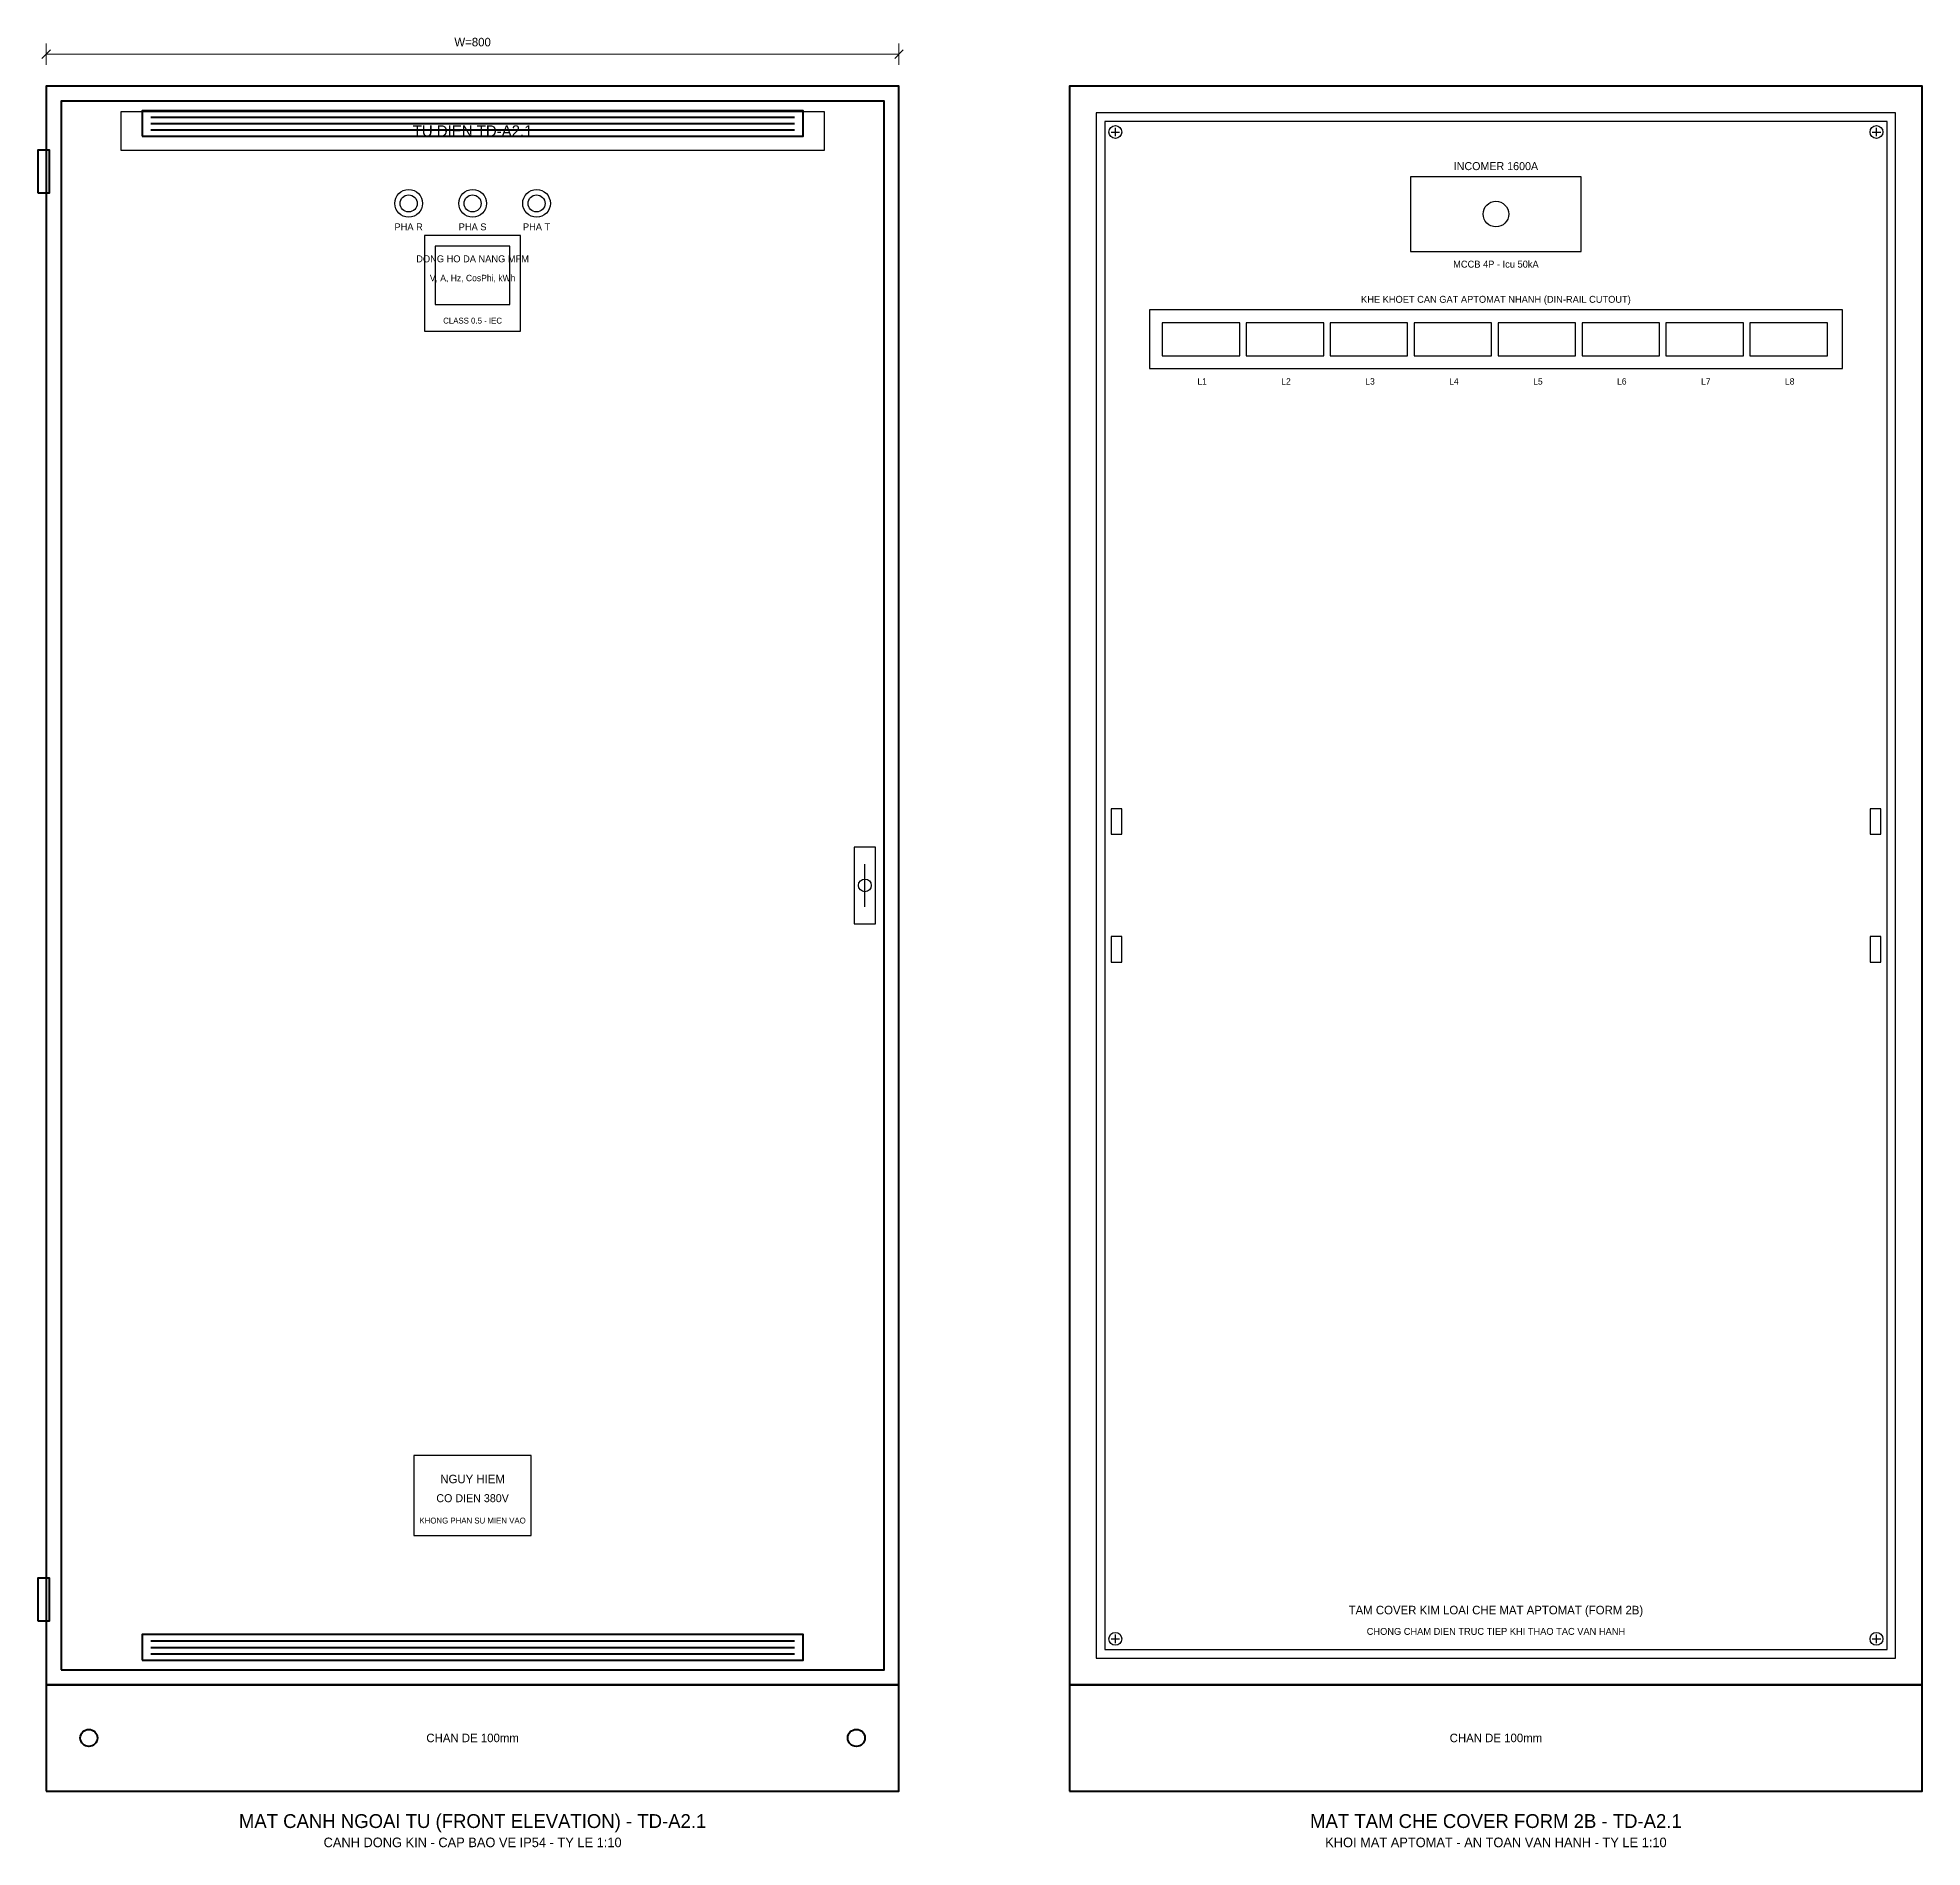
# Model space of a CAD drawing. Header units: metres. Extents: x 48 to 18260, y 45 to 1746.
# Drawn here: x 4632 to 6400, y 47 to 1746 of the extents above; entities that cross this region are included whole.
import ezdxf
from ezdxf.enums import TextEntityAlignment as Align

# ---------------------------------------------------------------- set-up
doc = ezdxf.new("R2010")
doc.units = ezdxf.units.M
for name, color, linetype, lineweight in [('0_DEVICES', 7, 'Continuous', 30), ('0_DIM', 1, 'Continuous', 15), ('0_DOOR_ITEMS', 1, 'Continuous', 25), ('0_FRAME', 6, 'Continuous', 40), ('0_PLATE', 4, 'Continuous', 25), ('0_TEXT', 7, 'Continuous', 20), ('0_TEXT_TITLE', 3, 'Continuous', 30)]:
    doc.layers.add(name, color=color, linetype=linetype, lineweight=lineweight)

msp = doc.modelspace()

# ---------------------------------------------------------------- linework, layer by layer
at = {"layer": '0_DEVICES'}
msp.add_line((5408, 930), (5408, 970), dxfattribs=at)
for points in [[(5920, 1545), (6080, 1545), (6080, 1615), (5920, 1615), (5920, 1545)], [(5675, 1435), (6325, 1435), (6325, 1490), (5675, 1490), (5675, 1435)], [(5687, 1447), (5759.8, 1447), (5759.8, 1478), (5687, 1478), (5687, 1447)], [(5765.8, 1447), (5838.5, 1447), (5838.5, 1478), (5765.8, 1478), (5765.8, 1447)], [(5844.5, 1447), (5917.2, 1447), (5917.2, 1478), (5844.5, 1478), (5844.5, 1447)], [(5923.2, 1447), (5996, 1447), (5996, 1478), (5923.2, 1478), (5923.2, 1447)], [(6002, 1447), (6074.8, 1447), (6074.8, 1478), (6002, 1478), (6002, 1447)], [(6080.8, 1447), (6153.5, 1447), (6153.5, 1478), (6080.8, 1478), (6080.8, 1447)], [(6159.5, 1447), (6232.2, 1447), (6232.2, 1478), (6159.5, 1478), (6159.5, 1447)], [(6238.2, 1447), (6311, 1447), (6311, 1478), (6238.2, 1478), (6238.2, 1447)], [(5639, 998), (5649, 998), (5649, 1022), (5639, 1022), (5639, 998)], [(6351, 998), (6361, 998), (6361, 1022), (6351, 1022), (6351, 998)], [(5398, 914), (5418, 914), (5418, 986), (5398, 986), (5398, 914)], [(5639, 878), (5649, 878), (5649, 902), (5639, 902), (5639, 878)], [(6351, 878), (6361, 878), (6361, 902), (6351, 902), (6351, 878)]]:
    msp.add_lwpolyline(points, close=True, dxfattribs=at)
for centre, radius in [((6000, 1580), 12), ((5408, 950), 6)]:
    msp.add_circle(centre, radius, dxfattribs=at)
at = {"layer": '0_DIM', "color": 1}
for p, q in [((4636, 1726), (4644, 1734)), ((4640, 1720), (4640, 1740)), ((5436, 1726), (5444, 1734)), ((5440, 1720), (5440, 1740)), ((4640, 1730), (5440, 1730))]:
    msp.add_line(p, q, dxfattribs=at)
at = {"layer": '0_DOOR_ITEMS', "color": 7}
msp.add_lwpolyline([(4995, 1470), (5085, 1470), (5085, 1560), (4995, 1560), (4995, 1470)], close=True, dxfattribs=at)
at = {"layer": '0_DOOR_ITEMS', "color": 4}
msp.add_lwpolyline([(5005, 1495), (5075, 1495), (5075, 1550), (5005, 1550), (5005, 1495)], close=True, dxfattribs=at)
at = {"layer": '0_DOOR_ITEMS', "color": 2}
msp.add_lwpolyline([(4985, 340), (5095, 340), (5095, 415), (4985, 415), (4985, 340)], close=True, dxfattribs=at)
at = {"layer": '0_DOOR_ITEMS', "color": 1}
for radius in [13, 8]:
    msp.add_circle((4980, 1590), radius, dxfattribs=at)
at = {"layer": '0_DOOR_ITEMS', "color": 2}
for radius in [13, 8]:
    msp.add_circle((5040, 1590), radius, dxfattribs=at)
at = {"layer": '0_DOOR_ITEMS', "color": 3}
for radius in [13, 8]:
    msp.add_circle((5100, 1590), radius, dxfattribs=at)
at = {"layer": '0_FRAME'}
for p, q in [((4738, 1671), (5342, 1671)), ((4738, 1665), (5342, 1665)), ((4738, 1659), (5342, 1659)), ((4738, 241), (5342, 241)), ((4738, 235), (5342, 235)), ((4738, 229), (5342, 229))]:
    msp.add_line(p, q, dxfattribs=at)
for points in [[(4640, 200), (5440, 200), (5440, 1700), (4640, 1700), (4640, 200)], [(5600, 200), (6400, 200), (6400, 1700), (5600, 1700), (5600, 200)], [(4654, 214), (5426, 214), (5426, 1686), (4654, 1686), (4654, 214)], [(4730, 1653), (5350, 1653), (5350, 1677), (4730, 1677), (4730, 1653)], [(4632, 1600), (4643, 1600), (4643, 1640), (4632, 1640), (4632, 1600)], [(4632, 260), (4643, 260), (4643, 300), (4632, 300), (4632, 260)], [(4730, 223), (5350, 223), (5350, 247), (4730, 247), (4730, 223)], [(4640, 100), (5440, 100), (5440, 200), (4640, 200), (4640, 100)], [(5600, 100), (6400, 100), (6400, 200), (5600, 200), (5600, 100)]]:
    msp.add_lwpolyline(points, close=True, dxfattribs=at)
for centre in [(4680, 150), (5400, 150)]:
    msp.add_circle(centre, 8, dxfattribs=at)
at = {"layer": '0_PLATE', "color": 4}
for p, q in [((5639, 1657), (5647, 1657)), ((5643, 1653), (5643, 1661)), ((6353, 1657), (6361, 1657)), ((6357, 1653), (6357, 1661)), ((5639, 243), (5647, 243)), ((5643, 239), (5643, 247)), ((6353, 243), (6361, 243)), ((6357, 239), (6357, 247))]:
    msp.add_line(p, q, dxfattribs=at)
for points in [[(4710, 1640), (5370, 1640), (5370, 1676), (4710, 1676), (4710, 1640)], [(5625, 225), (6375, 225), (6375, 1675), (5625, 1675), (5625, 225)], [(5633, 233), (6367, 233), (6367, 1667), (5633, 1667), (5633, 233)]]:
    msp.add_lwpolyline(points, close=True, dxfattribs=at)
for centre in [(5643, 1657), (6357, 1657), (5643, 243), (6357, 243)]:
    msp.add_circle(centre, 6, dxfattribs=at)

# ---------------------------------------------------------------- texts
at = {"layer": '0_TEXT', "color": 1}
msp.add_text('W=800', height=8, dxfattribs=at).set_placement((5040, 1735), align=Align.BOTTOM_CENTER)
msp.add_text('PHA R', height=6.5, dxfattribs=at).set_placement((4980, 1568), align=Align.MIDDLE_CENTER)
at = {"layer": '0_TEXT', "color": 2}
for s, height, p in [('PHA S', 6.5, (5040, 1568)), ('KHONG PHAN SU MIEN VAO', 5.5, (5040, 354))]:
    msp.add_text(s, height=height, dxfattribs=at).set_placement(p, align=Align.MIDDLE_CENTER)
at = {"layer": '0_TEXT', "color": 3}
msp.add_text('PHA T', height=6.5, dxfattribs=at).set_placement((5100, 1568), align=Align.MIDDLE_CENTER)
at = {"layer": '0_TEXT'}
for s, height, p in [('V, A, Hz, CosPhi, kWh', 6, (5040, 1520)), ('MCCB 4P - Icu 50kA', 6.5, (6000, 1533)), ('KHE KHOET CAN GAT APTOMAT NHANH (DIN-RAIL CUTOUT)', 6.5, (6000, 1500)), ('CLASS 0.5 - IEC', 5.5, (5040, 1480)), ('CHONG CHAM DIEN TRUC TIEP KHI THAO TAC VAN HANH', 6.5, (6000, 250)), ('CHAN DE 100mm', 8, (5040, 150)), ('CHAN DE 100mm', 8, (6000, 150)), ('CANH DONG KIN - CAP BAO VE IP54 - TY LE 1:10', 9, (5040, 52)), ('KHOI MAT APTOMAT - AN TOAN VAN HANH - TY LE 1:10', 9, (6000, 52))]:
    msp.add_text(s, height=height, dxfattribs=at).set_placement(p, align=Align.MIDDLE_CENTER)
at = {"layer": '0_TEXT_TITLE', "color": 3}
for s, height, p in [('TU DIEN TD-A2.1', 10.5, (5040, 1658)), ('INCOMER 1600A', 7.5, (6000, 1625)), ('DONG HO DA NANG MFM', 6.5, (5040, 1538)), ('L1', 6, (5724.4, 1423)), ('L2', 6, (5803.1, 1423)), ('L3', 6, (5881.9, 1423)), ('L4', 6, (5960.6, 1423)), ('L5', 6, (6039.4, 1423)), ('L6', 6, (6118.1, 1423)), ('L7', 6, (6196.9, 1423)), ('L8', 6, (6275.6, 1423)), ('TAM COVER KIM LOAI CHE MAT APTOMAT (FORM 2B)', 8, (6000, 270))]:
    msp.add_text(s, height=height, dxfattribs=at).set_placement(p, align=Align.MIDDLE_CENTER)
at = {"layer": '0_TEXT_TITLE', "color": 1}
for s, height, p in [('NGUY HIEM', 8, (5040, 393)), ('CO DIEN 380V', 7.5, (5040, 375))]:
    msp.add_text(s, height=height, dxfattribs=at).set_placement(p, align=Align.MIDDLE_CENTER)
at = {"layer": '0_TEXT_TITLE'}
for s, p in [('MAT CANH NGOAI TU (FRONT ELEVATION) - TD-A2.1', (5040, 72)), ('MAT TAM CHE COVER FORM 2B - TD-A2.1', (6000, 72))]:
    msp.add_text(s, height=13, dxfattribs=at).set_placement(p, align=Align.MIDDLE_CENTER)

doc.saveas('drawing.dxf')
